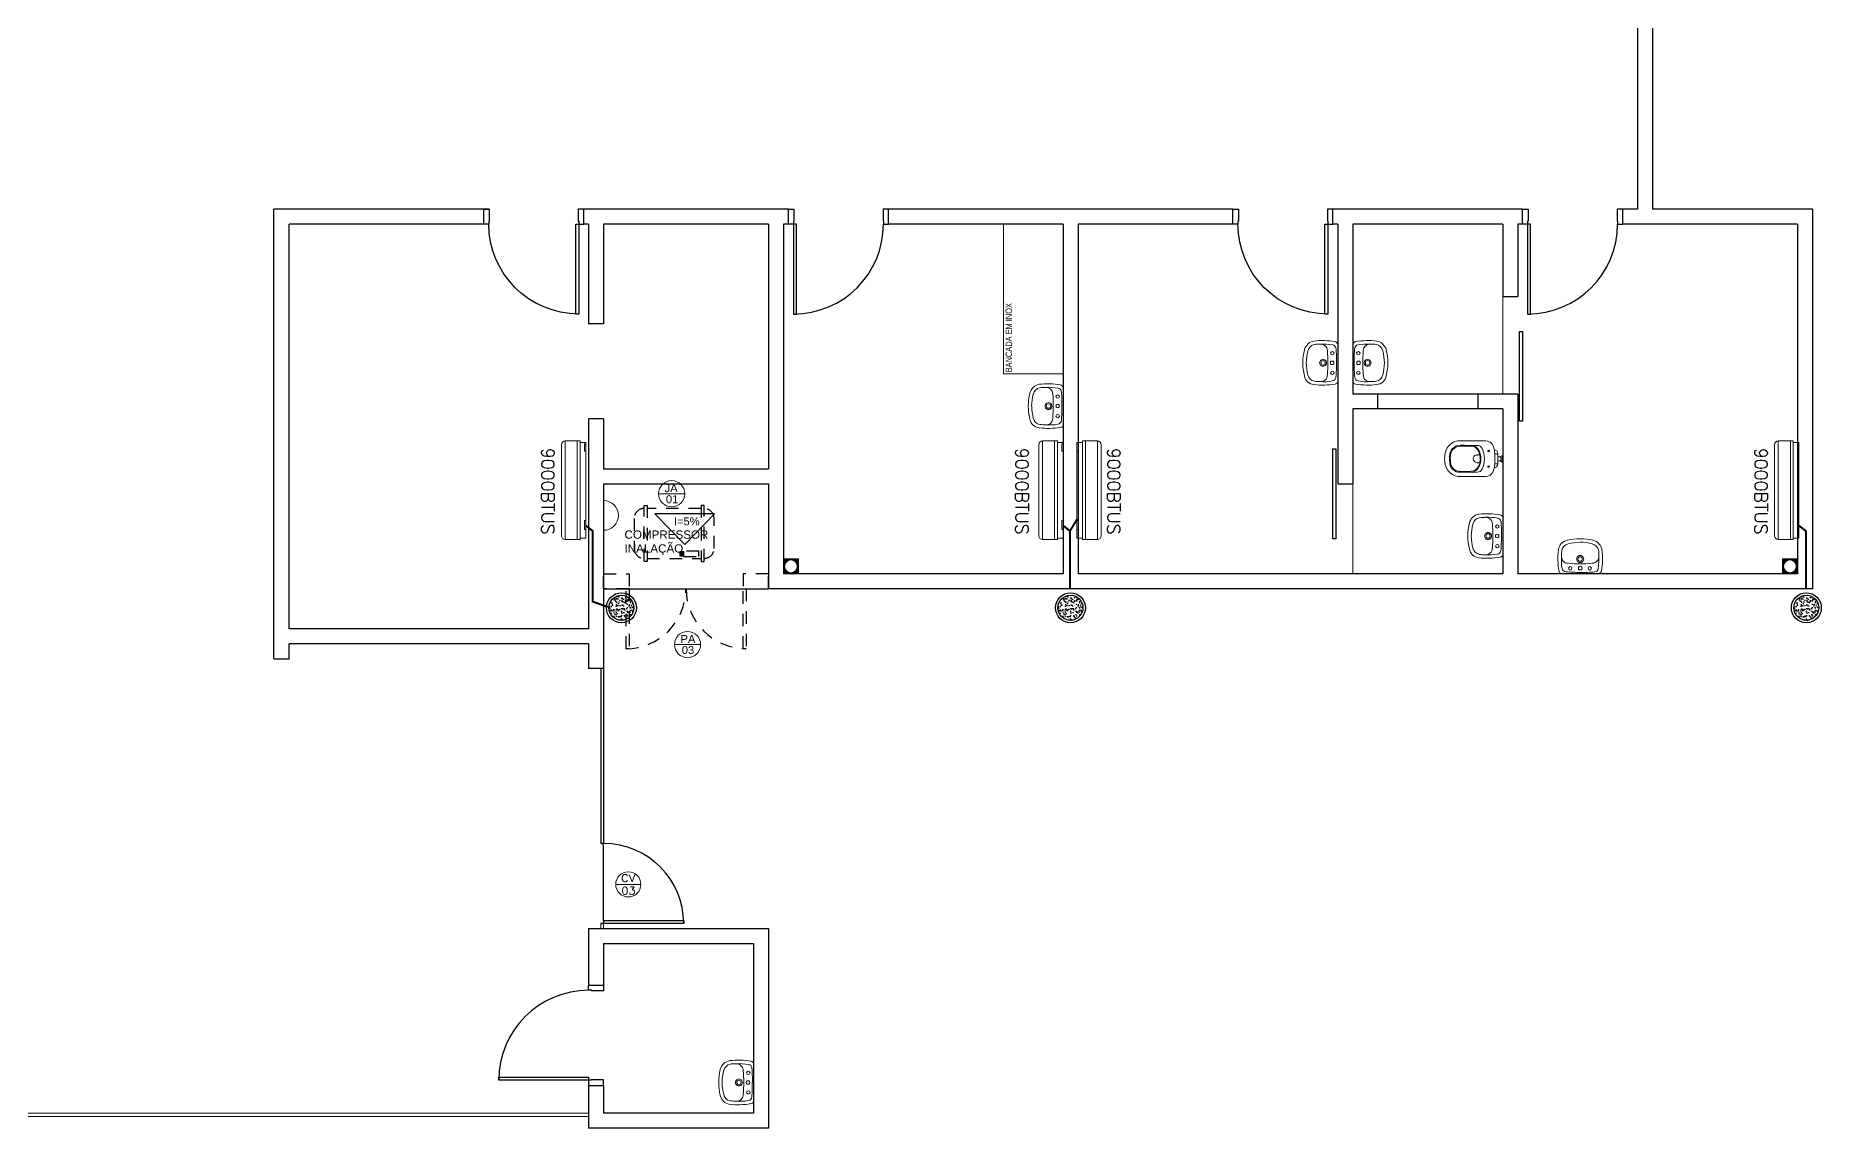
# Model space of a CAD drawing. Header units: inches. Extents: x 44647.3 to 44680.5, y 6840.3 to 6866.7.
# Drawn here: x 44662.62 to 44680.49, y 6840.25 to 6851.18 of the extents above; entities that cross this region are included whole.
import ezdxf
from ezdxf.enums import TextEntityAlignment as Align

# ---------------------------------------------------------------- set-up
doc = ezdxf.new("R2010")
doc.units = ezdxf.units.IN
doc.header["$MEASUREMENT"] = 0
doc.linetypes.add('HIDDEN', pattern=[9.525, 6.35, -3.175])
doc.linetypes.add('HIDDEN2', pattern=[0.1875, 0.125, -0.0625])
doc.layers.add('at_Entity', color=7, linetype='Continuous', lineweight=9)
doc.layers.add('P-SIMBOL', color=170, linetype='Continuous', lineweight=5)
for name, color, linetype in [('Layout_Equipamentos', 7, 'Continuous'), ('Manilha', 10, 'Continuous'), ('PAREDES', 8, 'Continuous'), ('ponto de dreno', 130, 'Continuous'), ('PORTAS', 8, 'Continuous'), ('Texto Ambiente', 2, 'Continuous'), ('TEXTO01', 7, 'Continuous'), ('TUBO DE COLETA', 7, 'Continuous')]:
    doc.layers.add(name, color=color, linetype=linetype)
doc.styles.add('ARIAL', font='ARIALN.TTF', dxfattribs={"height": 0.18})
doc.styles.add('romans2', font='romans.shx')
doc.styles.get("Standard").update_dxf_attribs({"font": 'txt.shx', "height": 0.18})
doc.styles.add('TEXTO1', font='swissko.ttf', dxfattribs={"width": 0.6, "height": 0.1})

# ---------------------------------------------------------------- blocks, each defined once
blk = doc.blocks.new('A$C1E546F2D')
at = {"layer": 'PORTAS'}
for points in [[(0.921, 0.15), (0.951, 0.15), (0.951, 1.05), (0.921, 1.05), (0.921, 0.15)], [(0, 0.15), (0, 0), (0.055, 0), (0.055, 0.121), (0.051, 0.121), (0.051, 0.15), (0, 0.15)], [(1.001, 0.15), (1.001, 0), (0.946, 0), (0.946, 0.121), (0.951, 0.121), (0.951, 0.15), (1.001, 0.15)]]:
    blk.add_lwpolyline(points, dxfattribs=at)
blk.add_arc((0.951, 0.15), 0.9, 90, 180, dxfattribs=at)
blk = doc.blocks.new('new block12')
at = {"layer": 'at_Entity', "color": 0}
for p, q in [((-0.19, 0), (0, 0)), ((-0.114, 0.055), (-0.108, 0.066)), ((-0.108, 0.042), (-0.114, 0.055)), ((-0.108, 0.066), (-0.097, 0.072)), ((-0.097, 0.036), (-0.108, 0.042)), ((-0.097, 0.072), (-0.085, 0.066)), ((-0.085, 0.042), (-0.097, 0.036)), ((-0.085, 0.066), (-0.08, 0.055)), ((-0.08, 0.055), (-0.085, 0.042)), ((-0.063, 0), (0.125, 0)), ((0, 0), (0.193, 0)), ((0.083, 0.055), (0.087, 0.066)), ((0.087, 0.042), (0.083, 0.055)), ((0.087, 0.066), (0.099, 0.072)), ((0.099, 0.036), (0.087, 0.042)), ((0.099, 0.072), (0.11, 0.066)), ((0.11, 0.042), (0.099, 0.036)), ((0.11, 0.066), (0.116, 0.055)), ((0.116, 0.055), (0.11, 0.042))]:
    blk.add_line(p, q, dxfattribs=at)
for centre, radius, start, end in [((0.53, 0.153), 0.754, 173.4134, 189.6929), ((-0.104, 0.219), 0.117, 102.514, 169.9443), ((0.123, 0.188), 0.311, 171.3221, 181.8265), ((-0.102, 0.216), 0.0847, 102.9461, 167.2809), ((-0.012, -0.125), 0.474, 88.698, 104.4219), ((0.014, -0.261), 0.577, 91.3524, 103.5038), ((-0.001, 0.147), 0.0349, 90, 149.9929), ((0.01, -0.125), 0.474, 75.6368, 91.3415), ((-0.001, 0.147), 0.0349, 29.9968, 89.9993), ((-0.013, -0.257), 0.572, 76.4579, 88.6966), ((0.105, 0.222), 0.0784, 8.4194, 78.3837), ((0.108, 0.225), 0.111, 7.7196, 79.5925), ((-0.133, 0.188), 0.319, 357.9946, 8.1696), ((-0.531, 0.154), 0.753, 350.2791, 6.5765), ((-0.165, 0.045), 0.0522, 200.5417, 238.93), ((0.425, 0.149), 0.614, 177.3231, 189.2415), ((-0.117, 0.174), 0.0716, 176.6025, 219.5997), ((-0.143, 0.057), 0.0385, 188.7558, 265.6127), ((-0.121, 0.171), 0.0667, 220.3438, 269.4487), ((-0.007, 1.728), 1.716, 265.3753, 270.2103), ((0.002, 1.574), 1.475, 265.1896, 269.9391), ((-0.001, 0.147), 0.0349, 150.0032, 209.9968), ((-0.001, 0.147), 0.0349, 209.9968, 269.9993), ((-0.001, 0.147), 0.0222, 90, 180), ((-0.001, 0.147), 0.0222, 180, 270), ((-0.001, 0.056), 0.018, 150.0128, 209.9872), ((-0.001, 0.056), 0.018, 90, 150.0398), ((-0.001, 0.056), 0.018, 210.0191, 270.0367), ((-0.001, 0.147), 0.0222, 360, 90), ((-0.001, 0.147), 0.0222, 270.0097, 360), ((-0.001, 0.147), 0.0349, 270, 329.9929), ((-0.001, 1.452), 1.353, 270.0208, 275.0951), ((-0.001, 0.056), 0.018, 30.0191, 90.0367), ((-0.001, 0.056), 0.018, 270, 330.0398), ((-0.001, 1.892), 1.879, 270, 274.4144), ((-0.001, 0.056), 0.018, 330.0128, 29.9872), ((-0.001, 0.147), 0.0349, 330.0032, 29.9968), ((0.123, 0.168), 0.0631, 266.7732, 320.7547), ((0.141, 0.059), 0.0402, 273.114, 350.3928), ((0.108, 0.173), 0.0781, 324.6525, 2.8394), ((-0.262, 0.132), 0.45, 349.782, 5.7972), ((0.174, 0.034), 0.0386, 297.8673, 348.5693)]:
    blk.add_arc(centre, radius, start, end, dxfattribs=at)
blk = doc.blocks.new('new block13')
at = {"layer": 'at_Entity', "color": 0}
for p, q in [((-0.032, 0), (0.032, 0)), ((-0.182, -0.424), (-0.182, -0.175)), ((0.053, -0.051), (-0.053, -0.051)), ((-0.049, -0.08), (-0.049, -0.06)), ((-0.031, -0.006), (0.029, -0.006)), ((-0.021, -0.051), (-0.021, -0.019)), ((-0.021, -0.019), (0.019, -0.019)), ((0.019, -0.051), (0.019, -0.019)), ((0.049, -0.06), (0.049, -0.081)), ((0.178, -0.175), (0.178, -0.424)), ((-0.039, -0.257), (-0.039, -0.23)), ((0.038, -0.23), (0.038, -0.257))]:
    blk.add_line(p, q, dxfattribs=at)
for centre, radius, start, end in [((-0.097, -0.174), 0.0848, 109.0789, 180.1997), ((-0.043, -0.329), 0.249, 92.0489, 109.145), ((-0.054, -0.09), 0.0391, 88.4183, 173.4493), ((-0.079, -0.141), 0.00741, 90, 180), ((-0.079, -0.141), 0.00741, 180, 270), ((-0.079, -0.141), 0.00741, 360, 90), ((-0.079, -0.141), 0.00741, 270, 0), ((-0.002, -1.475), 1.396, 87.9511, 92.0489), ((-0.039, -0.06), 0.00952, 90, 180), ((-0.021, -0.01), 0.00952, 180, 270), ((0.019, -0.01), 0.00952, 270, 0), ((0.039, -0.06), 0.00952, 360, 90), ((0.039, -0.328), 0.248, 70.8427, 88.1091), ((0.052, -0.09), 0.0388, 5.5755, 88.6298), ((0.077, -0.141), 0.00741, 90, 180), ((0.077, -0.141), 0.00741, 180, 270), ((0.077, -0.141), 0.00741, 360, 90), ((0.077, -0.141), 0.00741, 270, 0), ((0.093, -0.174), 0.0848, 359.8003, 70.9211), ((-8.978, -0.284), 8.843, 359.0717, 0.1879), ((-0.041, -0.324), 0.0949, 113.5727, 176.7329), ((-0.081, -0.255), 0.054, 114.961, 180.9064), ((-0.043, -0.318), 0.0836, 110.863, 180.2362), ((-5.785, -0.398), 5.659, 359.7103, 0.8057), ((-0.001, -0.428), 0.244, 90, 114.9606), ((-0.005, -0.388), 0.168, 88.7182, 116.1404), ((-0.011, -0.383), 0.155, 100.3133, 113.389), ((-0.001, -0.426), 0.2, 90, 101.0171), ((-0.003, -0.26), 0.0357, 176.0445, 272.3446), ((-0.002, -0.256), 0.0391, 270.0027, 0), ((-0.001, -0.428), 0.244, 65.0391, 90.0003), ((0.003, -0.388), 0.168, 63.8614, 91.28), ((-0.001, -0.426), 0.2, 78.9807, 90.0022), ((0.021, -0.334), 0.106, 63.0017, 81.1951), ((0.039, -0.318), 0.0836, 359.7638, 69.1369), ((0.04, -0.323), 0.0932, 2.4426, 66.7336), ((0.079, -0.255), 0.054, 359.0936, 65.039), ((-0.525, -0.386), 0.651, 356.3513, 5.878), ((9.28, -0.342), 9.147, 179.4622, 180.5333), ((-0.026, -0.424), 0.156, 180.0055, 257.2943), ((-0.031, -0.426), 0.105, 180.4233, 258.8896), ((-0.033, -0.429), 0.0932, 178.5002, 259.6559), ((-0.001, -0.258), 0.276, 259.4366, 269.9996), ((-0.001, -0.26), 0.265, 259.4366, 270.0028), ((-0.002, -0.245), 0.28, 270.136, 280.2849), ((-0.001, -0.258), 0.276, 270, 280.577), ((0.031, -0.429), 0.0942, 280.5689, 0.9284), ((0.031, -0.429), 0.103, 280.5688, 0.9284), ((0.022, -0.424), 0.156, 282.7128, 359.9983), ((-0.002, -0.29), 0.292, 258.435, 281.5683)]:
    blk.add_arc(centre, radius, start, end, dxfattribs=at)
at = {"layer": 'Layout_Equipamentos'}
for p, q in [((-0.031, -0.01), (-0.031, 0)), ((0.029, -0.01), (0.029, 0))]:
    blk.add_line(p, q, dxfattribs=at)
blk = doc.blocks.new('A$C3E1E0E25')
at = {"linetype": 'HIDDEN'}
h = blk.add_hatch(color=7, dxfattribs=at)
h.dxf.hatch_style = 1
h.paths.add_polyline_path([(0.15, 0.148), (0, 0.148), (0, 0), (0.15, 0)])
h.paths.add_polyline_path([(0.012, 0.074, -1), (0.139, 0.074, -1)], flags=16)
at = {"layer": 'at_Entity'}
blk.add_lwpolyline([(0, 0.148), (0.15, 0.148), (0.15, 0), (0, 0)], close=True, dxfattribs=at)
blk.add_circle((0.075, 0.074), 0.0636, dxfattribs=at)
blk = doc.blocks.new('A$C77D918CC')
at = {"layer": 'PORTAS'}
for points in [[(0.771, 0.83), (0.8, 0.83), (0.8, 0.03), (0.771, 0.03)], [(0, 0), (0, 0), (0, 0.03), (0, 0.03)], [(0.8, 0), (0.8, 0), (0.8, 0.03), (0.8, 0.03)]]:
    blk.add_lwpolyline(points, close=True, dxfattribs=at)
blk.add_arc((0.8, 0.03), 0.8, 90, 180, dxfattribs=at)

msp = doc.modelspace()

# ---------------------------------------------------------------- hatches: boundary and pattern name
at = {"layer": 'Manilha'}
h = msp.add_hatch(dxfattribs=at)
h.set_pattern_fill('AR-CONC', color=256, scale=0.00041, angle=180)
h.set_pattern_definition([(230, (47245.56007, 7859.172225), (-0.0746957143, 0.0065350251), [0.0078105, -0.0859155]), (175, (47245.56007, 7859.172225), (0.0144498028, -0.0783333065), [0.0062484, -0.0687326395]), (280.4514447, (47245.55384, 7859.17277), (-0.0602459113, -0.0717982783), [0.0066379036, -0.0730170003]), (226.1842, (47245.56007, 7859.1514), (-0.1111424068, 0.0172373545), [0.01171575, -0.12887325]), (276.6355576, (47245.55081, 7859.15283), (-0.097335695, -0.101444711), [0.0099568595, -0.1095255993]), (171.184151, (47245.56007, 7859.1514), (-0.097335695, -0.101444711), [0.0093725865, -0.10309849]), (201, (47245.549653, 7859.156604), (-0.0621619004, 0.0419287313), [0.0078105, -0.0859155]), (146, (47245.54965, 7859.1566), (-0.0253388316, -0.0755170661), [0.0062484, -0.0687324]), (251.451445, (47245.54447, 7859.1601), (-0.0875007319, -0.0335883352), [0.0066379036, -0.0730168744]), (217.5, (47245.560067, 7859.172225), (-0.00126632733, -0.03466756594), [0, -0.06789928, 0, -0.0697738, 0, -0.06899275]), (187.5, (47245.560067, 7859.172225), (-0.02739606163, -0.0410740357), [0, -0.03978148, 0, -0.06633718, 0, -0.02629535]), (147.5, (47245.58329, 7859.172225), (-0.05559214402, 0.00234878504), [0, -0.026035, 0, -0.0812292, 0, -0.1077849]), (137.5, (47245.593705, 7859.172225), (-0.0607329644, -0.0104248613), [0, -0.0338455, 0, -0.05394452, 0, -0.0765429])])
h.paths.add_polyline_path([(44668.611, 6845.459, 1), (44668.361, 6845.459, 1)])
h = msp.add_hatch(dxfattribs=at)
h.set_pattern_fill('AR-CONC', color=256, scale=0.00041, angle=180)
h.set_pattern_definition([(230, (47250.05381, 7859.172225), (-0.0746957143, 0.0065350251), [0.0078105, -0.0859155]), (175, (47250.05381, 7859.172225), (0.0144498028, -0.0783333065), [0.0062484, -0.0687326395]), (280.4514447, (47250.04759, 7859.17277), (-0.0602459113, -0.0717982783), [0.0066379036, -0.0730170003]), (226.1842, (47250.05381, 7859.1514), (-0.1111424068, 0.0172373545), [0.01171575, -0.12887325]), (276.6355576, (47250.04455, 7859.15283), (-0.097335695, -0.101444711), [0.0099568595, -0.1095255993]), (171.184151, (47250.05381, 7859.1514), (-0.097335695, -0.101444711), [0.0093725865, -0.10309849]), (201, (47250.0434, 7859.156604), (-0.0621619004, 0.0419287313), [0.0078105, -0.0859155]), (146, (47250.0434, 7859.1566), (-0.0253388316, -0.0755170661), [0.0062484, -0.0687324]), (251.451445, (47250.03822, 7859.1601), (-0.0875007319, -0.0335883352), [0.0066379036, -0.0730168744]), (217.5, (47250.05381, 7859.172225), (-0.00126632733, -0.03466756594), [0, -0.06789928, 0, -0.0697738, 0, -0.06899275]), (187.5, (47250.05381, 7859.172225), (-0.02739606163, -0.0410740357), [0, -0.03978148, 0, -0.06633718, 0, -0.02629535]), (147.5, (47250.077034, 7859.172225), (-0.05559214402, 0.00234878504), [0, -0.026035, 0, -0.0812292, 0, -0.1077849]), (137.5, (47250.08745, 7859.172225), (-0.0607329644, -0.0104248613), [0, -0.0338455, 0, -0.05394452, 0, -0.0765429])])
h.paths.add_polyline_path([(44673.105, 6845.459, 1), (44672.855, 6845.459, 1)])
h = msp.add_hatch(dxfattribs=at)
h.set_pattern_fill('AR-CONC', color=256, scale=0.00041, angle=180)
h.set_pattern_definition([(230, (47257.41768, 7859.172225), (-0.0746957143, 0.0065350251), [0.0078105, -0.0859155]), (175, (47257.41768, 7859.172225), (0.0144498028, -0.0783333065), [0.0062484, -0.0687326395]), (280.4514447, (47257.41145, 7859.17277), (-0.0602459113, -0.0717982783), [0.0066379036, -0.0730170003]), (226.1842, (47257.41768, 7859.1514), (-0.1111424068, 0.0172373545), [0.01171575, -0.12887325]), (276.6355576, (47257.40842, 7859.15283), (-0.097335695, -0.101444711), [0.0099568595, -0.1095255993]), (171.184151, (47257.41768, 7859.1514), (-0.097335695, -0.101444711), [0.0093725865, -0.10309849]), (201, (47257.407263, 7859.156604), (-0.0621619004, 0.0419287313), [0.0078105, -0.0859155]), (146, (47257.40726, 7859.1566), (-0.0253388316, -0.0755170661), [0.0062484, -0.0687324]), (251.451445, (47257.40208, 7859.1601), (-0.0875007319, -0.0335883352), [0.0066379036, -0.0730168744]), (217.5, (47257.417677, 7859.172225), (-0.00126632733, -0.03466756594), [0, -0.06789928, 0, -0.0697738, 0, -0.06899275]), (187.5, (47257.417677, 7859.172225), (-0.02739606163, -0.0410740357), [0, -0.03978148, 0, -0.06633718, 0, -0.02629535]), (147.5, (47257.4409, 7859.172225), (-0.05559214402, 0.00234878504), [0, -0.026035, 0, -0.0812292, 0, -0.1077849]), (137.5, (47257.451314, 7859.172225), (-0.0607329644, -0.0104248613), [0, -0.0338455, 0, -0.05394452, 0, -0.0765429])])
h.paths.add_polyline_path([(44680.469, 6845.459, 1), (44680.219, 6845.459, 1)])

# ---------------------------------------------------------------- linework, layer by layer
msp.add_line((44668.308, 6842.329), (44668.308, 6843.1))
at = {"layer": 'at_Entity', "color": 0}
for p, q in [((44670.213, 6849.448), (44670.213, 6849.448)), ((44672.308, 6847.8), (44672.308, 6849.298)), ((44672.907, 6847.8), (44672.308, 6847.8)), ((44668.499, 6842.774), (44668.495, 6842.763)), ((44668.501, 6842.78), (44668.499, 6842.774)), ((44668.509, 6842.789), (44668.501, 6842.78)), ((44668.516, 6842.791), (44668.509, 6842.789)), ((44668.53, 6842.791), (44668.516, 6842.791)), ((44668.537, 6842.789), (44668.53, 6842.791)), ((44668.545, 6842.78), (44668.537, 6842.789)), ((44668.547, 6842.774), (44668.545, 6842.78)), ((44668.562, 6842.791), (44668.592, 6842.717)), ((44668.592, 6842.717), (44668.619, 6842.791)), ((44668.431, 6842.691), (44668.683, 6842.691)), ((44668.495, 6842.763), (44668.495, 6842.744)), ((44668.495, 6842.744), (44668.499, 6842.734)), ((44668.501, 6842.651), (44668.497, 6842.634)), ((44668.497, 6842.634), (44668.497, 6842.624)), ((44668.497, 6842.624), (44668.501, 6842.607)), ((44668.499, 6842.734), (44668.501, 6842.727)), ((44668.501, 6842.727), (44668.509, 6842.721)), ((44668.507, 6842.664), (44668.501, 6842.651)), ((44668.501, 6842.607), (44668.507, 6842.594)), ((44668.518, 6842.666), (44668.507, 6842.664)), ((44668.507, 6842.594), (44668.518, 6842.592)), ((44668.509, 6842.721), (44668.516, 6842.717)), ((44668.516, 6842.717), (44668.53, 6842.717)), ((44668.524, 6842.666), (44668.518, 6842.666)), ((44668.518, 6842.592), (44668.524, 6842.592)), ((44668.535, 6842.664), (44668.524, 6842.666)), ((44668.524, 6842.592), (44668.535, 6842.594)), ((44668.53, 6842.717), (44668.537, 6842.721)), ((44668.543, 6842.651), (44668.535, 6842.664)), ((44668.535, 6842.594), (44668.543, 6842.607)), ((44668.537, 6842.721), (44668.545, 6842.727)), ((44668.545, 6842.634), (44668.543, 6842.651)), ((44668.543, 6842.607), (44668.545, 6842.624)), ((44668.545, 6842.727), (44668.547, 6842.734)), ((44668.545, 6842.624), (44668.545, 6842.634)), ((44668.571, 6842.598), (44668.569, 6842.607)), ((44668.575, 6842.594), (44668.571, 6842.598)), ((44668.575, 6842.666), (44668.613, 6842.666)), ((44668.586, 6842.592), (44668.575, 6842.594)), ((44668.596, 6842.592), (44668.586, 6842.592)), ((44668.613, 6842.666), (44668.592, 6842.638)), ((44668.592, 6842.638), (44668.602, 6842.638)), ((44668.607, 6842.594), (44668.596, 6842.592)), ((44668.602, 6842.638), (44668.611, 6842.634)), ((44668.613, 6842.602), (44668.607, 6842.594)), ((44668.611, 6842.634), (44668.613, 6842.63)), ((44668.613, 6842.63), (44668.617, 6842.619)), ((44668.617, 6842.613), (44668.613, 6842.602)), ((44668.617, 6842.619), (44668.617, 6842.613)), ((44660.31, 6840.402), (44663.435, 6840.402)), ((44663.435, 6840.37), (44660.31, 6840.37)), ((44665.035, 6840.402), (44668.158, 6840.402)), ((44665.035, 6840.37), (44668.158, 6840.37))]:
    msp.add_line(p, q, dxfattribs=at)
at = {"layer": 'at_Entity', "color": 7}
for p, q in [((44674.656, 6849.298), (44674.606, 6849.298)), ((44675.556, 6849.298), (44675.526, 6849.298)), ((44677.306, 6848.574), (44677.306, 6847.598)), ((44675.806, 6846.699), (44675.806, 6845.8)), ((44665.035, 6840.402), (44663.435, 6840.402)), ((44663.435, 6840.37), (44665.035, 6840.37))]:
    msp.add_line(p, q, dxfattribs=at)
at = {"layer": 'at_Entity', "color": 150, "true_color": 0x007fff}
for p, q in [((44668.308, 6846.232), (44668.308, 6846.532)), ((44670.418, 6845.65), (44670.118, 6845.65)), ((44672.595, 6845.65), (44672.896, 6845.65)), ((44678.766, 6845.65), (44679.066, 6845.65)), ((44679.959, 6845.65), (44680.26, 6845.65)), ((44668.907, 6840.252), (44669.208, 6840.252))]:
    msp.add_line(p, q, dxfattribs=at)
at = {"layer": 'at_Entity', "color": 252, "true_color": 0x989898}
for p, q in [((44668.308, 6845.848), (44668.308, 6845.65)), ((44669.957, 6841.599), (44669.957, 6840.252))]:
    msp.add_line(p, q, dxfattribs=at)
at = {"layer": 'at_Entity', "color": 2}
for p, q in [((44668.279, 6842.3), (44668.279, 6842.251)), ((44668.308, 6842.3), (44668.308, 6842.251))]:
    msp.add_line(p, q, dxfattribs=at)
at = {"layer": 'at_Entity', "color": 150, "true_color": 0x007fff}
for start, end in [(0.0029, 90), (270.0058, 0.0029)]:
    msp.add_arc((44668.307, 6846.383), 0.149, start, end, dxfattribs=at)
at = {"layer": 'at_Entity', "color": 0}
for start, end in [(90, 180), (360, 90), (180, 270), (270, 0)]:
    msp.add_arc((44668.555, 6842.692), 0.126, start, end, dxfattribs=at)
at = {"layer": 'Manilha'}
for centre, radius in [((44668.486, 6845.459), 0.15), ((44668.486, 6845.459), 0.125), ((44672.98, 6845.459), 0.15), ((44672.98, 6845.459), 0.125), ((44680.344, 6845.459), 0.15), ((44680.344, 6845.459), 0.125)]:
    msp.add_circle(centre, radius, dxfattribs=at)
at = {"layer": 'P-SIMBOL'}
for p, q in [((44667.887, 6847.091), (44667.887, 6846.179)), ((44667.923, 6847.129), (44667.923, 6846.141)), ((44668.073, 6847.129), (44667.924, 6847.129)), ((44668.044, 6847.129), (44668.044, 6846.141)), ((44668.073, 6846.141), (44668.073, 6847.129)), ((44668.073, 6847.114), (44668.131, 6847.114)), ((44668.131, 6847.101), (44668.117, 6847.101)), ((44668.117, 6847.101), (44668.117, 6847.026)), ((44668.131, 6847.101), (44668.117, 6847.101)), ((44668.117, 6847.101), (44668.117, 6847.026)), ((44668.131, 6847.114), (44668.131, 6846.156)), ((44672.663, 6847.091), (44672.663, 6846.179)), ((44672.699, 6847.129), (44672.699, 6846.141)), ((44672.849, 6847.129), (44672.7, 6847.129)), ((44672.82, 6847.129), (44672.82, 6846.141)), ((44672.849, 6846.141), (44672.849, 6847.129)), ((44672.849, 6847.114), (44672.907, 6847.114)), ((44672.907, 6847.101), (44672.893, 6847.101)), ((44672.893, 6847.101), (44672.893, 6847.026)), ((44672.907, 6847.101), (44672.893, 6847.101)), ((44672.893, 6847.101), (44672.893, 6847.026)), ((44672.907, 6847.114), (44672.907, 6846.156)), ((44673.043, 6847.114), (44673.043, 6846.156)), ((44673.101, 6847.114), (44673.043, 6847.114)), ((44673.043, 6847.101), (44673.057, 6847.101)), ((44673.043, 6847.101), (44673.057, 6847.101)), ((44673.057, 6847.101), (44673.057, 6847.026)), ((44673.057, 6847.101), (44673.057, 6847.026)), ((44673.101, 6846.141), (44673.101, 6847.129)), ((44673.101, 6847.129), (44673.249, 6847.129)), ((44673.129, 6847.129), (44673.129, 6846.141)), ((44673.25, 6847.129), (44673.25, 6846.141)), ((44673.287, 6847.091), (44673.287, 6846.179)), ((44680.027, 6847.091), (44680.027, 6846.179)), ((44680.063, 6847.129), (44680.063, 6846.141)), ((44680.213, 6847.129), (44680.064, 6847.129)), ((44680.184, 6847.129), (44680.184, 6846.141)), ((44680.213, 6846.141), (44680.213, 6847.129)), ((44680.213, 6847.114), (44680.27, 6847.114)), ((44680.27, 6847.101), (44680.257, 6847.101)), ((44680.257, 6847.101), (44680.257, 6847.026)), ((44680.27, 6847.101), (44680.257, 6847.101)), ((44680.257, 6847.101), (44680.257, 6847.026)), ((44680.27, 6847.114), (44680.27, 6846.156)), ((44668.117, 6847.026), (44668.131, 6847.026)), ((44668.117, 6847.026), (44668.131, 6847.026)), ((44672.893, 6847.026), (44672.907, 6847.026)), ((44672.893, 6847.026), (44672.907, 6847.026)), ((44673.057, 6847.026), (44673.043, 6847.026)), ((44673.057, 6847.026), (44673.043, 6847.026)), ((44680.257, 6847.026), (44680.27, 6847.026)), ((44680.257, 6847.026), (44680.27, 6847.026)), ((44668.117, 6846.243), (44668.117, 6846.332)), ((44668.117, 6846.332), (44668.131, 6846.332)), ((44668.131, 6846.243), (44668.117, 6846.243)), ((44672.893, 6846.243), (44672.893, 6846.332)), ((44672.893, 6846.332), (44672.907, 6846.332)), ((44672.907, 6846.243), (44672.893, 6846.243)), ((44673.057, 6846.332), (44673.043, 6846.332)), ((44673.043, 6846.243), (44673.057, 6846.243)), ((44673.057, 6846.243), (44673.057, 6846.332)), ((44680.257, 6846.243), (44680.257, 6846.332)), ((44680.257, 6846.332), (44680.27, 6846.332)), ((44680.27, 6846.243), (44680.257, 6846.243)), ((44667.924, 6846.141), (44668.073, 6846.141)), ((44668.073, 6846.156), (44668.131, 6846.156)), ((44672.7, 6846.141), (44672.849, 6846.141)), ((44672.849, 6846.156), (44672.907, 6846.156)), ((44673.101, 6846.156), (44673.043, 6846.156)), ((44673.249, 6846.141), (44673.101, 6846.141)), ((44680.064, 6846.141), (44680.213, 6846.141)), ((44680.213, 6846.156), (44680.27, 6846.156))]:
    msp.add_line(p, q, dxfattribs=at)
for centre, start, end in [((44667.924, 6847.091), 90, 180), ((44672.7, 6847.091), 90, 180), ((44673.249, 6847.091), 0, 90), ((44680.064, 6847.091), 90, 180), ((44667.924, 6846.179), 180, 270), ((44672.7, 6846.179), 180, 270), ((44673.249, 6846.179), 270, 0), ((44680.064, 6846.179), 180, 270)]:
    msp.add_arc(centre, 0.0375, start, end, dxfattribs=at)
at = {"layer": 'PAREDES'}
for p, q in [((44678.656, 6851.598), (44678.656, 6849.448)), ((44678.806, 6851.448), (44678.806, 6849.448)), ((44667.163, 6849.448), (44665.009, 6849.448)), ((44665.009, 6844.949), (44665.009, 6849.448)), ((44670.158, 6849.448), (44668.109, 6849.448)), ((44674.606, 6849.448), (44671.157, 6849.448)), ((44677.505, 6849.448), (44675.607, 6849.448)), ((44678.656, 6849.448), (44678.506, 6849.448)), ((44680.404, 6849.448), (44678.806, 6849.448)), ((44680.404, 6849.448), (44680.404, 6845.65)), ((44667.159, 6849.298), (44665.16, 6849.298)), ((44665.16, 6845.249), (44665.16, 6849.298)), ((44668.157, 6849.298), (44668.109, 6849.298)), ((44668.158, 6849.298), (44668.158, 6848.299)), ((44669.957, 6849.298), (44668.308, 6849.298)), ((44668.308, 6849.298), (44668.308, 6848.299)), ((44669.957, 6849.298), (44669.957, 6846.849)), ((44670.158, 6849.298), (44670.107, 6849.298)), ((44670.107, 6849.298), (44670.107, 6845.8)), ((44672.907, 6849.298), (44671.157, 6849.298)), ((44672.907, 6849.298), (44672.907, 6845.8)), ((44674.606, 6849.298), (44673.057, 6849.298)), ((44673.057, 6849.298), (44673.057, 6845.8)), ((44675.655, 6849.298), (44675.607, 6849.298)), ((44675.655, 6849.298), (44675.655, 6846.699)), ((44677.306, 6849.298), (44675.806, 6849.298)), ((44675.806, 6849.298), (44675.806, 6847.598)), ((44677.306, 6849.298), (44677.306, 6848.574)), ((44677.505, 6849.298), (44677.456, 6849.298)), ((44677.456, 6849.298), (44677.456, 6848.574)), ((44680.256, 6849.298), (44678.506, 6849.298)), ((44680.256, 6849.298), (44680.256, 6845.8)), ((44677.306, 6848.574), (44677.456, 6848.574)), ((44668.308, 6848.299), (44668.158, 6848.299)), ((44677.456, 6847.598), (44675.806, 6847.598)), ((44676.055, 6847.448), (44676.055, 6847.598)), ((44677.056, 6847.598), (44677.056, 6847.448)), ((44677.456, 6847.598), (44677.456, 6845.8)), ((44675.806, 6847.448), (44675.806, 6846.699)), ((44677.306, 6847.448), (44675.806, 6847.448)), ((44677.306, 6847.448), (44677.306, 6845.8)), ((44668.307, 6847.349), (44668.157, 6847.349)), ((44668.157, 6847.349), (44668.157, 6845.249)), ((44668.307, 6847.349), (44668.307, 6846.849)), ((44668.307, 6846.849), (44669.957, 6846.849)), ((44668.308, 6846.699), (44668.308, 6844.85)), ((44668.308, 6846.699), (44669.957, 6846.699)), ((44669.957, 6846.699), (44669.957, 6845.65)), ((44675.655, 6846.699), (44675.806, 6846.699)), ((44680.404, 6845.65), (44669.957, 6845.65)), ((44672.907, 6845.8), (44670.107, 6845.8)), ((44677.306, 6845.8), (44673.057, 6845.8)), ((44680.256, 6845.8), (44677.456, 6845.8)), ((44668.157, 6845.249), (44665.16, 6845.249)), ((44665.16, 6844.949), (44665.16, 6845.099)), ((44668.157, 6845.099), (44665.16, 6845.099)), ((44668.158, 6845.099), (44668.158, 6844.85)), ((44665.009, 6844.949), (44665.16, 6844.949)), ((44668.308, 6844.85), (44668.158, 6844.85)), ((44668.279, 6844.85), (44668.279, 6843.1)), ((44668.308, 6844.85), (44668.308, 6843.1)), ((44668.158, 6842.251), (44668.158, 6841.68)), ((44668.158, 6842.251), (44669.957, 6842.251)), ((44669.957, 6842.251), (44669.957, 6840.252)), ((44668.308, 6842.101), (44668.308, 6841.68)), ((44668.308, 6842.101), (44669.809, 6842.101)), ((44669.809, 6842.101), (44669.809, 6840.402)), ((44668.158, 6840.681), (44668.158, 6840.252)), ((44668.308, 6840.681), (44668.308, 6840.402)), ((44669.809, 6840.402), (44668.308, 6840.402)), ((44669.957, 6840.252), (44668.158, 6840.252))]:
    msp.add_line(p, q, dxfattribs=at)
at = {"layer": 'ponto de dreno', "const_width": 0.02}
msp.add_lwpolyline([(44672.97, 6846.219), (44673.046, 6846.345)], dxfattribs=at)
at = {"layer": 'ponto de dreno'}
for points in [[(44668.199, 6845.521, 0.02, 0.02, 0), (44668.199, 6846.227, 0.02, 0.02, 0), (44668.131, 6846.281, 0, 0, 0)], [(44672.975, 6845.65, 0.02, 0.02, 0), (44672.975, 6846.227, 0.02, 0.02, 0), (44672.907, 6846.281, 0, 0, 0)], [(44680.339, 6845.65, 0.02, 0.02, 0), (44680.339, 6846.227, 0.02, 0.02, 0), (44680.27, 6846.281, 0, 0, 0)], [(44668.199, 6845.571, 0.02, 0.02, 0), (44668.199, 6845.521, 0.02, 0.02, 0), (44668.35, 6845.467, 0, 0, 0)]]:
    msp.add_lwpolyline(points, format="xyseb", dxfattribs=at)
at = {"layer": 'PORTAS'}
for points in [[(44677.475, 6848.225), (44677.505, 6848.225), (44677.505, 6847.325), (44677.475, 6847.325)], [(44675.607, 6847.048), (44675.636, 6847.048), (44675.636, 6846.148), (44675.607, 6846.148)]]:
    msp.add_lwpolyline(points, close=True, dxfattribs=at)
for points in [[(44668.158, 6841.683), (44668.308, 6841.683), (44668.308, 6841.627), (44668.188, 6841.627), (44668.188, 6841.632), (44668.158, 6841.632), (44668.158, 6841.683)], [(44668.158, 6840.762), (44668.158, 6840.732), (44667.258, 6840.732), (44667.258, 6840.762), (44668.158, 6840.762)], [(44668.158, 6840.681), (44668.308, 6840.681), (44668.308, 6840.736), (44668.188, 6840.736), (44668.188, 6840.732), (44668.158, 6840.732), (44668.158, 6840.681)]]:
    msp.add_lwpolyline(points, dxfattribs=at)
msp.add_arc((44668.158, 6840.732), 0.9, 90, 180, dxfattribs=at)
at = {"layer": 'TEXTO01', "lineweight": 9}
for p, q in [((44668.858, 6846.6), (44669.12, 6846.6)), ((44669.017, 6845.091), (44669.279, 6845.091))]:
    msp.add_line(p, q, dxfattribs=at)
at = {"layer": 'TEXTO01', "color": 3}
msp.add_line((44668.308, 6845.65), (44669.957, 6845.649), dxfattribs=at)
at = {"layer": 'TEXTO01', "linetype": 'HIDDEN2'}
for points in [[(44668.713, 6846.453, 0.414214), (44668.613, 6846.353), (44668.613, 6846.053, 0.414214), (44668.713, 6845.953)], [(44669.313, 6845.953, 0.414214), (44669.413, 6846.053), (44669.413, 6846.353, 0.414214), (44669.313, 6846.453)]]:
    msp.add_lwpolyline(points, format="xyb", dxfattribs=at)
for points in [[(44668.713, 6845.923), (44668.713, 6846.483), (44668.743, 6846.483), (44668.743, 6845.923)], [(44669.313, 6845.923), (44669.313, 6846.483), (44669.283, 6846.483), (44669.283, 6845.923)], [(44669.101, 6846.023), (44669.101, 6846.014), (44669.075, 6846.014), (44669.075, 6846.023)], [(44669.101, 6846.011), (44669.101, 6846.002), (44669.075, 6846.002), (44669.075, 6846.011)], [(44669.101, 6845.998), (44669.101, 6845.989), (44669.075, 6845.989), (44669.075, 6845.998)], [(44669.101, 6845.986), (44669.101, 6845.977), (44669.075, 6845.977), (44669.075, 6845.986)], [(44669.262, 6845.973), (44669.262, 6846.027), (44669.108, 6846.027), (44669.108, 6845.973)], [(44668.308, 6845.649), (44668.308, 6845.799), (44668.563, 6845.799), (44668.563, 6845.649)], [(44668.533, 6845.05), (44668.533, 6845.649), (44668.563, 6845.649), (44668.563, 6845.05)], [(44669.957, 6845.649), (44669.957, 6845.799), (44669.704, 6845.799), (44669.704, 6845.649)], [(44669.704, 6845.05), (44669.704, 6845.649), (44669.734, 6845.649), (44669.734, 6845.05)]]:
    msp.add_lwpolyline(points, close=True, dxfattribs=at)
for points in [[(44669.283, 6846.453), (44668.743, 6846.453)], [(44668.743, 6845.953), (44669.283, 6845.953)]]:
    msp.add_lwpolyline(points, dxfattribs=at)
at = {"layer": 'TEXTO01', "color": 3, "linetype": 'HIDDEN'}
msp.add_lwpolyline([(44668.821, 6846.399), (44669.12, 6846.091), (44669.419, 6846.399)], close=True, dxfattribs=at)
at = {"layer": 'TEXTO01', "lineweight": 9}
for centre in [(44668.989, 6846.6), (44669.148, 6845.091)]:
    msp.add_circle(centre, 0.131, dxfattribs=at)
at = {"layer": 'TEXTO01', "linetype": 'HIDDEN2'}
for centre, start, end in [((44668.53, 6845.652), 270.253, 359.7474), ((44669.735, 6845.652), 180.2526, 269.747)]:
    msp.add_arc(centre, 0.602, start, end, dxfattribs=at)

# ---------------------------------------------------------------- block references
at = {"layer": 'Layout_Equipamentos', "xscale": -1, "rotation": 90}
for p in [(44675.655, 6847.909), (44672.907, 6847.476), (44677.306, 6846.176), (44669.809, 6840.709)]:
    msp.add_blockref('new block12', p, dxfattribs=at)
at = {"layer": 'Layout_Equipamentos', "rotation": 270}
for name, p in [('new block12', (44675.806, 6847.909)), ('new block13', (44677.306, 6846.949))]:
    msp.add_blockref(name, p, dxfattribs=at)
at = {"layer": 'Layout_Equipamentos', "xscale": -1}
msp.add_blockref('new block12', (44678.08, 6845.8), dxfattribs=at)
at = {"layer": 'PORTAS', "xscale": -1, "rotation": 180}
for p in [(44667.108, 6849.448), (44674.605, 6849.448)]:
    msp.add_blockref('A$C1E546F2D', p, dxfattribs=at)
at = {"layer": 'PORTAS'}
for name, p, rotation in [('A$C1E546F2D', (44671.159, 6849.448), 180), ('A$C1E546F2D', (44678.506, 6849.448), 180), ('A$C77D918CC', (44668.279, 6843.1), 270)]:
    msp.add_blockref(name, p, dxfattribs=dict(at, rotation=rotation))
at = {"layer": 'TUBO DE COLETA'}
for p in [(44670.107, 6845.8), (44680.105, 6845.8)]:
    msp.add_blockref('A$C3E1E0E25', p, dxfattribs=at)

# ---------------------------------------------------------------- texts
at = {"layer": 'Texto Ambiente', "style": 'romans2'}
for p in [(44667.687, 6846.625), (44672.431, 6846.625), (44673.35, 6846.625), (44679.827, 6846.625)]:
    msp.add_text('9000BTUS', height=0.1275, rotation=270, dxfattribs=at).set_placement(p, align=Align.CENTER)
at = {"layer": 'TEXTO01', "lineweight": 9, "style": 'ARIAL'}
msp.add_text('BANCADA EM INOX', height=0.0648, rotation=90, dxfattribs=at).set_placement((44672.395, 6847.815))
at = {"layer": 'TEXTO01', "lineweight": 9, "ltscale": 0.0001, "char_height": 0.08008, "width": 0.24052, "attachment_point": 1, "style": 'TEXTO1'}
for s, insert in [('{\\fSansSerif|b0|i0|c2|p2;\\W1;JA}', (44668.918, 6846.696)), ('{\\fSansSerif|b0|i0|c2|p2;\\W1;01}', (44668.931, 6846.585)), ('{\\fSansSerif|b0|i0|c2|p2;\\W1;PA}', (44669.077, 6845.187)), ('{\\fSansSerif|b0|i0|c2|p2;\\W1;03}', (44669.09, 6845.077))]:
    msp.add_mtext(s, dxfattribs=dict(at, insert=insert))
at = {"layer": 'TEXTO01', "linetype": 'HIDDEN2', "insert": (44669.011, 6846.364), "char_height": 0.08, "attachment_point": 1}
msp.add_mtext_dynamic_manual_height_columns('{\\fArial|b0|i0|c0|p34;I=5%}', width=1.14031, gutter_width=1, heights=[0], dxfattribs=at)
at = {"layer": 'TEXTO01', "lineweight": 9, "insert": (44667.932, 6846.233), "char_height": 0.0832, "attachment_point": 1}
msp.add_mtext_dynamic_manual_height_columns('\\pi0.58495;{\\fArial|b0|i0|c0|p34;COMPRESSOR\\PINALAÇÃO}', width=2.17468, gutter_width=1, heights=[0], dxfattribs=at)

doc.saveas('drawing.dxf')
